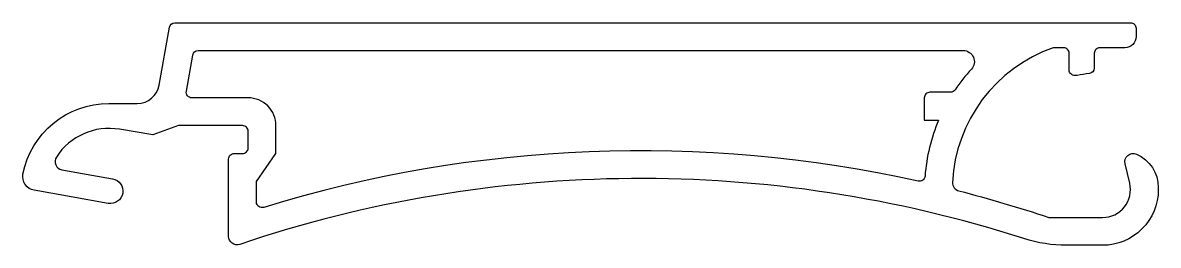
# Model space of a CAD drawing. Extents: x 988.3 to 1029.1, y -5.3 to 2.7.
import ezdxf

# ---------------------------------------------------------------- set-up
doc = ezdxf.new("R2010")
doc.units = 0
doc.header["$LTSCALE"] = 15
doc.layers.get('0').update_dxf_attribs({"linetype": 'CONTINUOUS'})

msp = doc.modelspace()

# ---------------------------------------------------------------- linework, layer by layer
at = {"ltscale": 0.05}
for points in [[(989.751, -2.63), (991.569, -2.951, -1), (991.413, -3.837), (988.755, -3.368, -0.415078), (988.35, -2.788, -0.358563), (991.441, -0.244), (992.459, -0.244, 0.36397), (993.247, 0.417), (993.612, 2.491, -0.36397), (993.809, 2.656), (1028.141, 2.656, -0.414214), (1028.341, 2.456), (1028.341, 2.156, -0.414214), (1027.941, 1.756), (1027.041, 1.756, 0.414214), (1026.841, 1.556), (1026.841, 1.027, -0.381238), (1026.664, 0.829, 0.026199), (1026.23, 0.756), (1026.141, 0.756, -0.414214), (1025.941, 0.956), (1025.941, 1.556, 0.414214), (1025.741, 1.756), (1025.366, 1.756, 0.305878), (1021.748, -3.082, 0.356041), (1021.973, -3.387, -0.018327), (1025.205, -4.344), (1027.141, -4.344, 0.483723), (1028.115, -3.115), (1027.949, -2.413, -0.613247), (1028.358, -2.067, -0.299052), (1029.141, -3.261), (1029.141, -3.344, -0.414214), (1027.141, -5.344), (1025.846, -5.344, -0.07793), (1024.315, -5.104, 0.160586), (996.137, -5.311, -0.513201), (995.741, -5.027), (995.741, -2.244, -0.414214), (995.941, -2.044), (996.241, -2.044, 0.414214), (996.441, -1.844), (996.441, -1.244, 0.414214), (996.241, -1.044), (993.941, -1.044), (993.021, -1.379), (991.815, -1.175, 0.299471), (989.552, -2.172, 0.536756)], [(1020.517, -3.039, 0.130075), (997, -3.982, -0.504695), (996.741, -3.791), (996.741, -3.047), (997.441, -2.047), (997.441, -1.044, 0.414214), (996.441, -0.044), (994.419, -0.044, -0.466308), (994.222, 0.191), (994.451, 1.491, -0.36397), (994.648, 1.656), (1022.133, 1.656, -0.65294), (1022.428, 0.985, 0.036977), (1021.842, 0.244, -0.248875), (1021.676, 0.156), (1020.933, 0.156, 0.414214), (1020.733, -0.044), (1020.733, -0.844), (1021.25, -0.844, 0.081532), (1020.76, -2.859, -0.456656)]]:
    msp.add_lwpolyline(points, format="xyb", close=True, dxfattribs=at)

doc.saveas('drawing.dxf')
